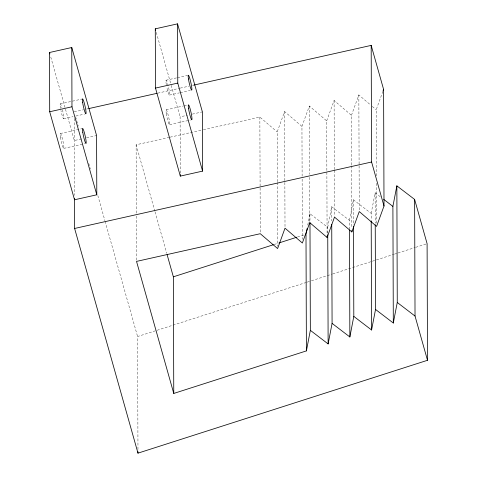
<?xml version="1.0" encoding="UTF-8"?>
<svg xmlns="http://www.w3.org/2000/svg" width="477" height="477" viewBox="0 0 477 477"><rect width="100%" height="100%" fill="white"/><g stroke="black" fill="none" stroke-linecap="round" stroke-linejoin="round"><path stroke-width="0.36" stroke-dasharray="2.38 1.79" d="M307.766 225.061L309.949 213.714L327.723 227.308L327.741 233.253M327.723 227.308L331.676 206.75L349.45 220.338L349.48 229.252M349.45 220.338L353.403 199.78L371.178 213.374L371.195 220.058M371.178 213.374L375.125 192.809L380.288 196.757M277.37 181.695L277.197 131.926L284.608 111.552L301.947 126.393L302.12 176.162M301.947 126.393L309.352 106.019L326.691 120.854L327.091 234.505M326.691 120.854L334.103 100.48L351.442 115.315L351.615 165.084M351.442 115.315L358.847 94.941L370.039 104.511M376.419 175.888L376.186 109.776L382.858 91.441M274.078 244.516L278.335 243.151M297.487 237.009L303.867 234.958M137.972 449.435L137.579 336.529L306.467 282.36M307.176 282.134L310.724 280.995M311.433 280.768L332.01 274.168M332.719 273.935L393.752 254.366M394.461 254.14L397.299 253.227M398.009 253.001L415.038 247.539M415.747 247.307L427.1 243.669M60.221 103.903L82.491 98.924M166.014 80.231L176.794 77.823M177.51 77.662L187.568 75.408M74.215 111.845L83.654 109.734M86.558 109.084L88.012 108.756M157.714 93.158L179.501 88.287M180.223 88.12L188.94 86.17M192.571 85.359L194.02 85.037M63.691 118.755L73.029 116.668M75.903 116.024L84.524 114.092M169.484 95.084L179.543 92.83M180.264 92.675L190.323 90.421M60.323 133.53L82.599 128.546M166.121 109.853L183.365 105.995M184.08 105.834L186.954 105.19M81.501 138.926L74.317 140.53L50.705 56.805M86.528 137.799L96.587 135.551M180.306 173.139L180.109 116.859L187.294 115.249M192.326 114.128L202.385 111.874M63.793 148.377L84.632 143.72M169.591 124.706L190.424 120.043M136.362 213.118L136.124 144.781L169.407 137.334M170.134 137.173L202.695 129.887M203.417 129.72L259.858 117.092L277.197 131.926M372.275 106.425L376.186 109.776M156.295 32.412L171.028 84.656M171.231 85.371L180.109 116.859M136.124 144.781L154.84 211.156M155.043 211.871L166.717 253.269M75.628 116.853L78.252 126.155M88.746 163.367L90.362 169.091M97.827 195.564L104.886 220.607M105.089 221.322L137.579 336.529M376.442 183.317L376.586 223.427M375.125 192.809L375.232 223.266M358.847 94.941L359.253 210.822M353.403 199.78L353.487 225.037M351.615 165.829L351.829 227.481M334.103 100.48L334.341 169.562M334.347 170.301L334.508 216.361M331.676 206.75L331.724 220.863M309.949 213.714L309.978 221.888M309.352 106.019L309.591 174.355M309.603 177.325L309.758 221.894M302.132 179.131L302.34 239.299M284.608 111.552L285.013 227.434M277.375 182.441L277.596 246.323M259.858 117.092L260.263 232.973M136.374 216.093L136.529 260.663M74.239 118.463L74.507 195.332M166.312 84.739A7.656 0.841 77.4 0 1 167.26 82.569A7.656 0.841 77.4 0 1 169.591 94.732A7.656 0.841 77.4 0 1 166.741 86.975M62.457 109.782A7.656 0.841 77.4 0 1 63.656 118.791A7.656 0.841 77.4 0 1 60.949 110.646M60.519 108.41A7.656 0.841 77.4 0 1 60.269 103.867A7.656 0.841 77.4 0 1 61.944 107.832M166.294 113.609A7.656 0.841 77.4 0 0 169.514 124.753A7.656 0.841 77.4 0 0 167.755 113.478A7.656 0.841 77.4 0 0 166.294 113.609M60.496 137.281A7.656 0.841 77.4 0 0 63.721 148.425A7.656 0.841 77.4 0 0 61.962 137.155A7.656 0.841 77.4 0 0 60.496 137.281"/><path stroke-width="0.72" d="M307.087 228.602L305.995 234.279L306.401 350.899L173.765 393.442L136.529 261.402L260.269 233.712L277.608 248.553L285.013 228.179L302.352 243.014L309.764 222.64L327.103 237.474L334.508 217.101L351.847 231.935L359.259 211.561L376.597 226.402L384.003 206.028L383.597 89.402L371.184 45.393L194.02 85.037M306.401 350.899L310.354 330.34L309.978 222.628M310.354 330.34L328.128 343.929L332.081 323.37L331.736 224.578M332.081 323.37L349.856 336.965L353.809 316.4L353.493 226.521M375.238 224.75L375.536 309.436L393.31 323.024L392.899 206.404L396.852 185.845L414.626 199.434L427.1 243.669L427.505 360.29L137.984 453.15L74.621 228.465L74.519 198.295M353.809 316.4L371.583 329.995L375.536 309.436M393.31 323.024L397.263 302.466L396.852 185.845M383.103 90.761L383.597 89.402M173.765 393.442L173.36 276.821L273.369 244.743M279.045 242.924L296.777 237.236M49.495 52.506L71.765 47.521L96.587 135.551L96.795 194.795L74.525 199.78L49.697 111.749L49.495 52.506L49.894 53.937M155.287 28.835L177.557 23.85L202.385 111.874L202.588 171.118L180.318 176.102L155.496 88.078L155.287 28.835L155.693 30.266M49.697 111.749L71.973 106.77L71.765 47.521M155.496 88.078L177.766 83.093L177.557 23.85M88.74 108.595L156.993 93.319M74.621 228.465L371.595 162.013L371.184 45.393M383.729 199.386L392.899 206.404M397.263 302.466L415.032 316.06L427.505 360.29M371.595 162.013L384.003 206.028M177.766 83.093L202.588 171.118M167.117 254.694L173.36 276.821M71.973 106.77L96.795 194.795M414.626 199.434L415.032 316.06M371.201 220.797L371.583 329.995M351.841 230.451L351.847 231.935M349.48 229.997L349.856 336.965M327.747 234.738L328.128 343.929M327.097 235.99L327.103 237.474M180.312 174.624L180.318 176.102M137.978 451.665L137.984 453.15M188.463 79.003A7.656 0.841 77.4 0 0 191.682 90.147A7.656 0.841 77.4 0 0 189.924 78.872A7.656 0.841 77.4 0 0 188.463 79.003M82.67 102.68A7.656 0.841 77.4 0 0 85.89 113.818A7.656 0.841 77.4 0 0 84.131 102.549A7.656 0.841 77.4 0 0 82.67 102.68M188.564 108.625A7.656 0.841 77.4 0 0 191.784 119.769A7.656 0.841 77.4 0 0 190.031 108.494A7.656 0.841 77.4 0 0 188.564 108.625M82.771 132.302A7.656 0.841 77.4 0 0 85.991 143.44A7.656 0.841 77.4 0 0 84.232 132.171A7.656 0.841 77.4 0 0 82.771 132.302"/></g></svg>
